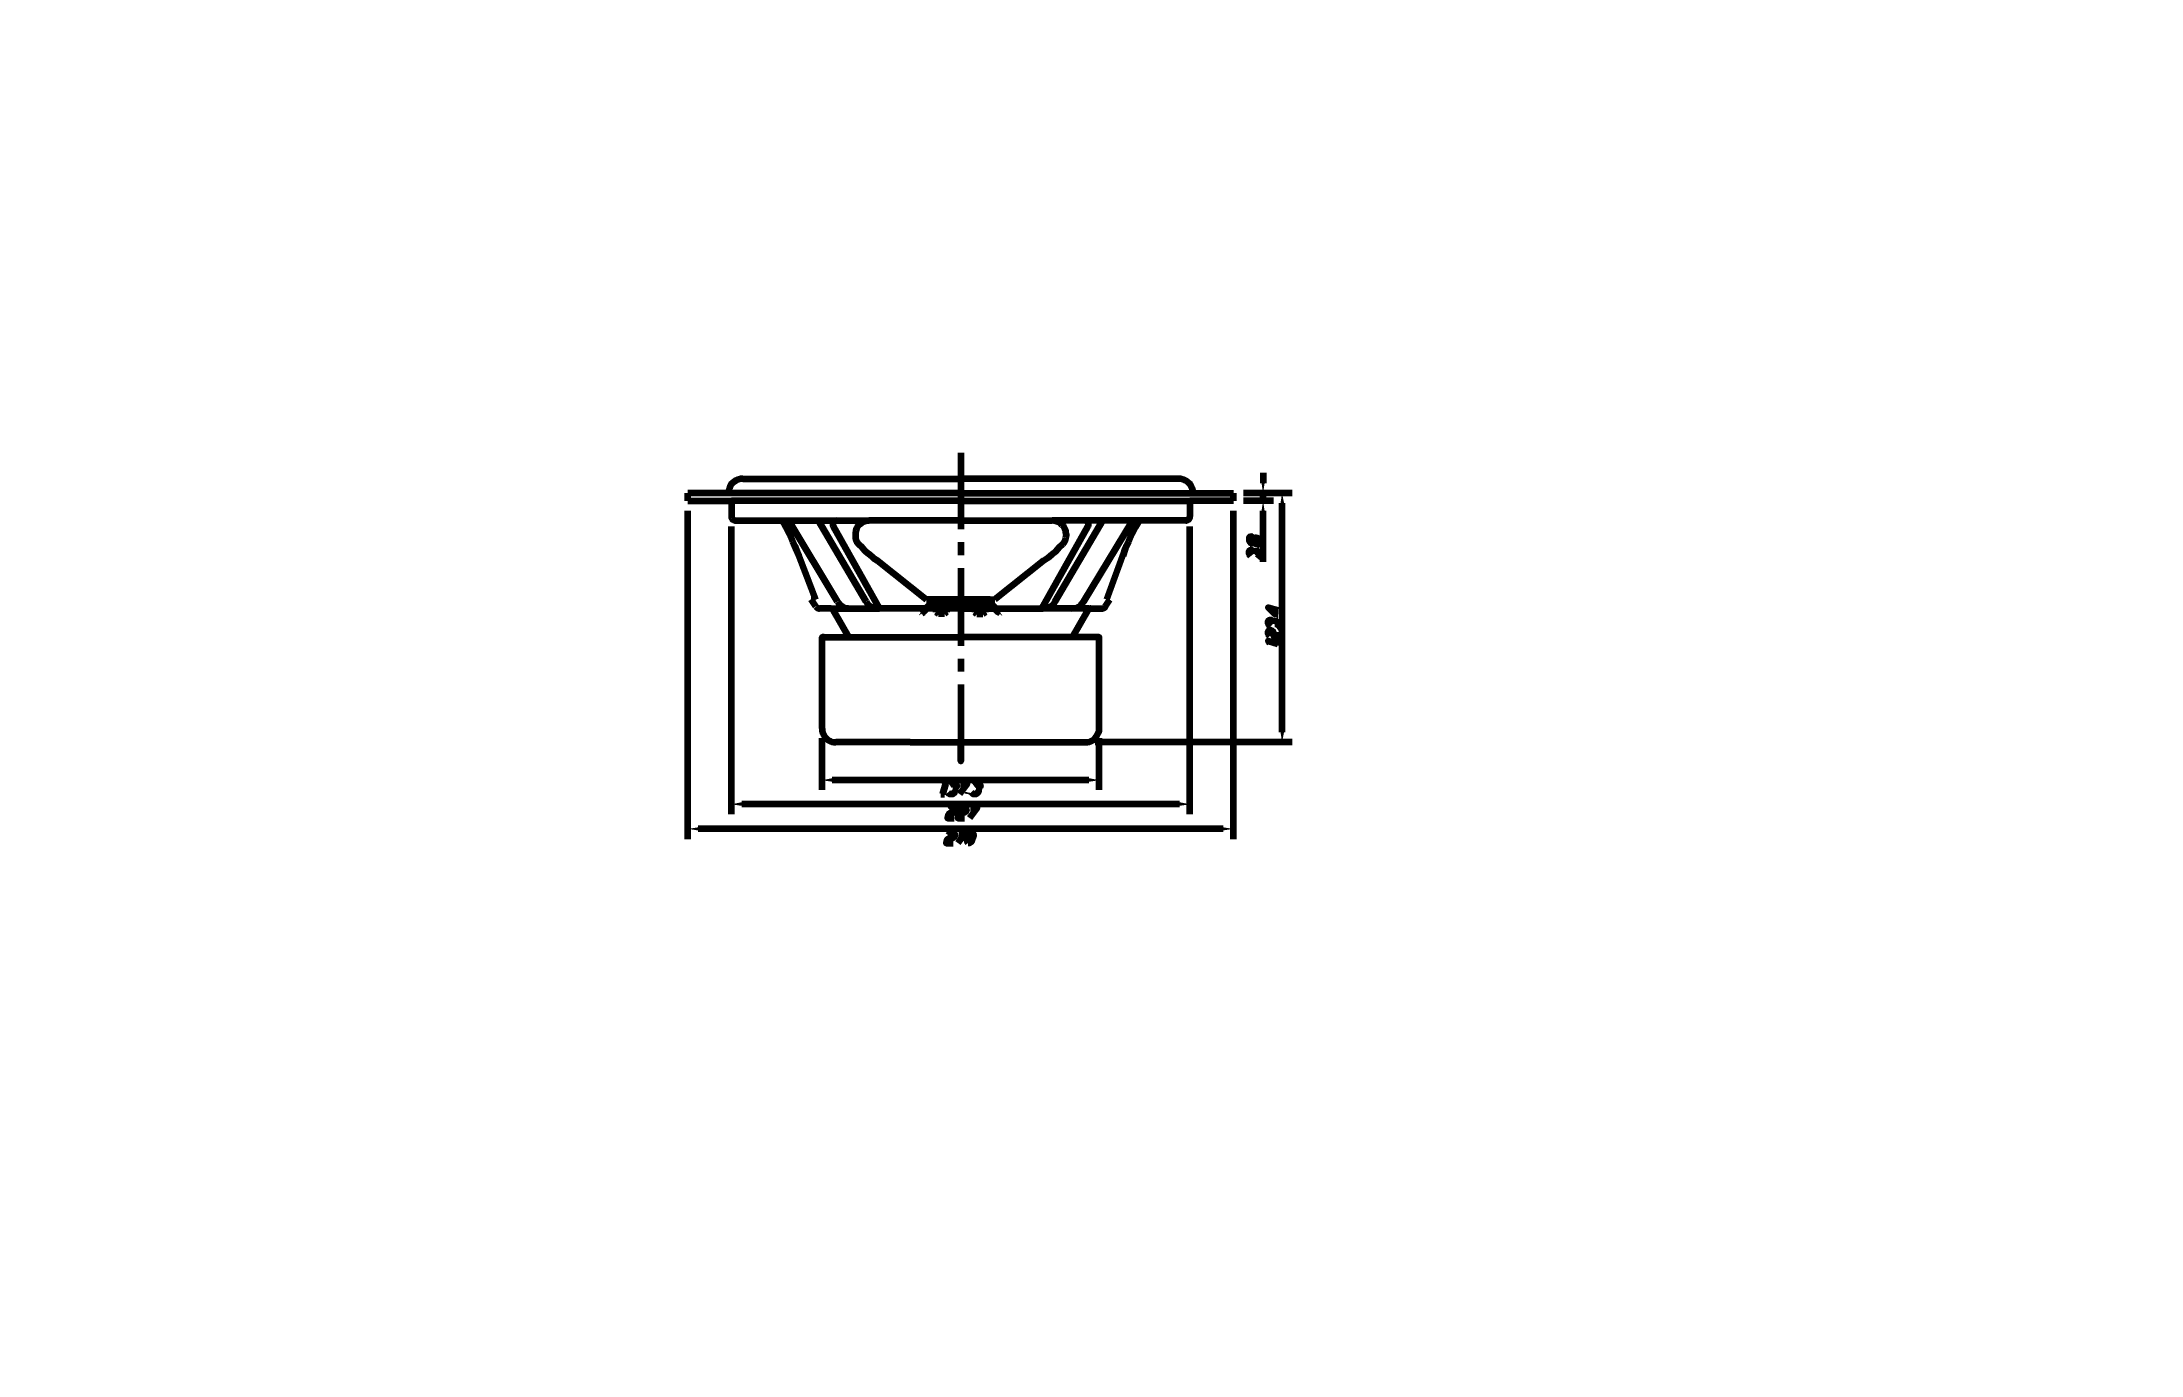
# Model space of a CAD drawing. Header units: inches. Extents: x 77 to 760, y 92 to 519.
import ezdxf

# ---------------------------------------------------------------- set-up
doc = ezdxf.new("R2010")
doc.units = ezdxf.units.IN
doc.header["$MEASUREMENT"] = 0
for name, color, linetype, lineweight in [('H', 7, 'Continuous', 100), ('P', 250, 'Continuous', 100), ('Text', 250, 'Continuous', 100)]:
    doc.layers.add(name, color=color, linetype=linetype, lineweight=lineweight)
doc.styles.get("Standard").update_dxf_attribs({"font": 'txt', "width": 0.75})

msp = doc.modelspace()

# ---------------------------------------------------------------- hatches: boundary and pattern name
at = {"layer": 'H', "linetype": 'Continuous'}
for points in [[(473.83, 375.5), (474.83, 375.5), (474.33, 372.17)], [(473.83, 366.5), (474.83, 366.5), (474.33, 369.67)], [(480, 369), (481.17, 369), (480.5, 372.17)], [(480, 294.5), (481.17, 294.5), (480.5, 291.17)], [(334.17, 278.33), (334.17, 279.5), (330.83, 278.83)], [(417.67, 278.33), (417.67, 279.5), (421, 278.83)], [(304.67, 270.5), (304.67, 271.67), (301.33, 271)], [(447.17, 270.5), (447.17, 271.67), (450.5, 271)], [(290.5, 262.5), (290.5, 263.5), (287.17, 263)], [(461.33, 262.5), (461.33, 263.5), (464.67, 263)]]:
    msp.add_hatch(color=0, dxfattribs=at).paths.add_polyline_path(points)

# ---------------------------------------------------------------- linework, layer by layer
at = {"layer": 'P', "color": 0, "linetype": 'Continuous'}
for points in [[(376, 385.33), (376, 360.5)], [(305, 376.83), (304.17, 376.83), (303.5, 376.67), (302.83, 376.33), (302.33, 376), (301.67, 375.5), (301.17, 375), (300.83, 374.33), (300.67, 373.67), (300.5, 373), (300.33, 372.17)], [(305, 376.83), (376, 376.83)], [(446.83, 376.83), (376, 376.83)], [(451.5, 372.17), (451.5, 373), (451.33, 373.67), (451, 374.33), (450.67, 375), (450.17, 375.5), (449.67, 376), (449, 376.33), (448.33, 376.67), (447.67, 376.83), (446.83, 376.83)], [(474.33, 378.83), (474.33, 375.5)], [(376, 372.17), (287.17, 372.17)], [(287.17, 369.67), (287.17, 372.17)], [(287.17, 369.67), (301.33, 369.67), (301.33, 364.67)], [(376, 369.67), (301.33, 369.67)], [(376, 372.17), (464.67, 372.17)], [(376, 369.67), (450.5, 369.67)], [(464.67, 369.67), (450.5, 369.67), (450.5, 364.67)], [(451.5, 372.17), (451.5, 372.17)], [(464.67, 369.67), (464.67, 372.17)], [(477.67, 372.17), (468, 372.17)], [(483.83, 372.17), (468, 372.17)], [(477.67, 369.67), (468, 369.67)], [(474.33, 369.67), (474.33, 372.17)], [(480.5, 294.5), (480.5, 369)], [(287.17, 259.67), (287.17, 366.5)], [(301.33, 364.67), (301.33, 364.17), (301.5, 364), (301.67, 363.67), (302, 363.5), (302.33, 363.33), (302.67, 363.33)], [(302.67, 363.33), (335.67, 363.33), (335.17, 363.17), (335, 363.17), (334.67, 362.83), (334.5, 362.67), (334.33, 362.33), (334.33, 362), (334.33, 361.67), (334.5, 361.33)], [(323.33, 351.83), (322.33, 354.17), (321.33, 356.5), (320.33, 358.83), (319.17, 361.17), (318, 363.33)], [(335.83, 337), (320, 363.33)], [(345.17, 337), (329.67, 363.33)], [(335.67, 363.33), (346.17, 363.33), (345.5, 363.17), (344.67, 363), (344, 362.83), (343.5, 362.33), (342.83, 361.83), (342.33, 361.33), (342, 360.67), (341.83, 360), (341.67, 359.17), (341.67, 358.5), (341.67, 357.67), (341.83, 357), (342.17, 356.33), (342.67, 355.67), (343.83, 354.5), (345, 353.33), (346.17, 352.33), (347.5, 351.17), (348.83, 350.33), (364.83, 337.67)], [(376, 363.33), (346.17, 363.33)], [(376, 363.33), (405.67, 363.33)], [(409.17, 355.67), (409.67, 356.33), (410, 357), (410.17, 357.67), (410.33, 358.5), (410.17, 359.17), (410.17, 360), (409.83, 360.67), (409.5, 361.33), (409, 361.83), (408.5, 362.33), (407.83, 362.83), (407.17, 363), (406.5, 363.17), (405.67, 363.33)], [(416.33, 363.33), (405.67, 363.33)], [(406.67, 337), (422.17, 363.33)], [(417.67, 334.67), (412, 334.67), (412.67, 334.83), (413.33, 334.83), (414, 335.17), (414.67, 335.5), (415.17, 335.83), (415.5, 336.33), (416, 337), (432, 363.33)], [(417.33, 361.33), (417.5, 361.67), (417.5, 362), (417.5, 362.33), (417.33, 362.67), (417.17, 362.83), (417, 363.17), (416.67, 363.17), (416.33, 363.33)], [(449.17, 363.33), (416.33, 363.33)], [(434, 363.33), (432.67, 361.17), (431.5, 358.83), (430.5, 356.5), (429.5, 354.17), (428.67, 351.83)], [(449.17, 363.33), (449.5, 363.33), (449.83, 363.5), (450.17, 363.67), (450.33, 364), (450.5, 364.17), (450.5, 364.67)], [(464.67, 259.67), (464.67, 366.5)], [(474.33, 349.83), (474.33, 366.5)], [(301.33, 267.83), (301.33, 361.33)], [(322, 355.17), (328.67, 337.67)], [(349.5, 334.67), (334.5, 361.33)], [(376, 356.33), (376, 352)], [(402.33, 334.67), (417.33, 361.33)], [(403, 350.33), (404.33, 351.17), (405.67, 352.33), (407, 353.33), (408, 354.5), (409.17, 355.67)], [(429.83, 355.17), (423.33, 337.67)], [(450.5, 267.83), (450.5, 361.33)], [(473, 355.83), (472.5, 355.5), (472, 355.67), (471.33, 356.33), (471.33, 357.33), (470.83, 358), (470.33, 358.17), (469.83, 357.83), (469.83, 356.67), (470.33, 356), (470.83, 355.83), (471.33, 356.33)], [(471.33, 357.33), (472, 357.83), (472.5, 357.67), (473, 357), (473, 355.83)], [(403, 350.33), (387, 337.67)], [(470.33, 351.67), (469.83, 352.33), (469.83, 353.5), (470.33, 353.83), (470.83, 353.67), (471.33, 353), (471.33, 352.5)], [(471.33, 353), (472, 353.33), (472.5, 353.33), (473, 352.5), (473, 351.5), (472.5, 351)], [(473, 354.17), (472.5, 354.33)], [(376, 347.83), (376, 322.5)], [(328.83, 335.33), (327.33, 337.67)], [(327.33, 337.67), (328.67, 337.67)], [(328.83, 335.33), (329.17, 335), (329.33, 334.83), (329.67, 334.67), (330, 334.67)], [(335.83, 337), (336.33, 336.33), (336.67, 335.83), (337.33, 335.5), (337.83, 335.17), (338.5, 334.83), (339.17, 334.83), (339.83, 334.67)], [(345.17, 337), (345.5, 336.33), (346, 335.83), (346.5, 335.5), (347.17, 335.17), (347.83, 334.83), (348.5, 334.83), (349.17, 334.67)], [(363.17, 333.33), (366.33, 336.67)], [(363.83, 333.5), (366.5, 336.33), (367.5, 336.33), (367.5, 336.67)], [(376, 337.67), (364.83, 337.67)], [(365.67, 336), (366, 335.67)], [(385.5, 337.67), (366.33, 337.67), (366.33, 336.67), (385.5, 336.67), (385.5, 337.67)], [(367.5, 336.67), (367.5, 335.67)], [(368, 335.67), (367.5, 335.67), (368, 335.67)], [(368, 335.67), (367.5, 335.67)], [(368, 333.5), (368, 335.67)], [(368, 335.67), (368, 335.67)], [(369.67, 335.5), (369.5, 335.5), (369.17, 335.33), (369.17, 335.17), (369, 335)], [(369.67, 335.33), (369.5, 335.33), (369.17, 335.17), (369.17, 335), (369, 334.83)], [(369, 335), (369, 334.67)], [(369.67, 335.5), (369.67, 335.5)], [(370.17, 335), (370.17, 335.17), (370, 335.33), (369.83, 335.5), (369.67, 335.5)], [(370.17, 334.83), (370.17, 335), (370, 335.17), (369.83, 335.33), (369.67, 335.33)], [(370.17, 334.67), (370.17, 335)], [(371.33, 335.67), (371.83, 335.67), (371.83, 336.67)], [(371.33, 335.67), (371.33, 333.5)], [(371.83, 335.67), (371.33, 335.67)], [(371.33, 335.67), (371.33, 335.67)], [(371.83, 336.67), (371.83, 336.67)], [(373.83, 336.67), (373.83, 336.67)], [(373.83, 336.67), (373.83, 336.33), (374, 336.17), (374.17, 336), (374.5, 336)], [(374.5, 336), (376, 336)], [(376, 337.67), (387, 337.67)], [(377.33, 336), (376, 336)], [(377.33, 336), (377.67, 336), (377.83, 336.17), (378, 336.33), (378, 336.67)], [(378, 336.67), (378, 336.67)], [(380.17, 336.67), (380, 336.67)], [(380.5, 335.67), (380, 335.67), (380, 336.67)], [(380, 335.67), (380.5, 335.67)], [(380.5, 335.67), (380.5, 333.5)], [(380.5, 335.67), (380.5, 335.67)], [(382.83, 335), (382.67, 335.17), (382.67, 335.33), (382.5, 335.5), (382.17, 335.5), (382, 335.5), (381.83, 335.33), (381.67, 335.17), (381.67, 335)], [(382.83, 334.83), (382.67, 335), (382.67, 335.17), (382.5, 335.33), (382.17, 335.33), (382, 335.33), (381.83, 335.17), (381.67, 335), (381.67, 334.83)], [(381.67, 334.67), (381.67, 335)], [(382.17, 335.5), (382.17, 335.5)], [(382.17, 335.33), (382.17, 335.33)], [(382.83, 335), (382.83, 334.67)], [(384, 335.67), (384.33, 335.67), (384, 335.67)], [(384, 333.5), (384, 335.67)], [(384, 335.67), (384.33, 335.67)], [(384, 335.67), (384, 335.67)], [(384.33, 336.67), (384.33, 335.67)], [(388, 333.5), (385.33, 336.33), (384.33, 336.33), (384.33, 336.67)], [(388.83, 333.33), (385.5, 336.67)], [(386.17, 336), (385.83, 335.67)], [(402.67, 334.67), (403.33, 334.83), (404, 334.83), (404.67, 335.17), (405.33, 335.5), (405.83, 335.83), (406.33, 336.33), (406.67, 337)], [(421.83, 334.67), (422.17, 334.67), (422.5, 334.83), (422.83, 335), (423, 335.33)], [(423, 335.33), (424.5, 337.67)], [(424.5, 337.67), (423.33, 337.67)], [(478.17, 335), (478.17, 332.83), (476, 335), (479.17, 334.17)], [(333.5, 334.67), (330, 334.67)], [(334.5, 334), (334.33, 334.33), (334.17, 334.5), (333.83, 334.67), (333.5, 334.67)], [(334.17, 334.67), (339.83, 334.67)], [(339.5, 325.33), (334.5, 334)], [(339.83, 334.67), (349.5, 334.67)], [(364.5, 334.67), (349.17, 334.67)], [(363.33, 333.17), (363.17, 333.33)], [(363.33, 333.17), (363.83, 333.5), (363.5, 333.83)], [(368, 334.67), (365, 334.67)], [(368, 333.67), (368.67, 333.17)], [(368, 333.5), (368.67, 333)], [(370.67, 333.17), (368.67, 333.17)], [(370.67, 333), (368.67, 333)], [(369, 334.67), (369.17, 334.5), (369.17, 334.33), (369.5, 334.17), (369.67, 334), (369.83, 334.17), (370, 334.33), (370.17, 334.5), (370.17, 334.67)], [(370.17, 334.67), (369, 334.67)], [(369.67, 334), (369.67, 334)], [(369.67, 334), (369.67, 334)], [(371.33, 333.67), (370.67, 333.17)], [(371.33, 333.5), (370.67, 333)], [(376, 334.67), (371.33, 334.67)], [(376, 334.67), (380.5, 334.67)], [(380.5, 333.67), (381.17, 333.17)], [(380.5, 333.5), (381.17, 333)], [(381.17, 333.17), (383.17, 333.17)], [(381.17, 333), (383.17, 333)], [(381.67, 334.67), (381.67, 334.5), (381.83, 334.33), (382, 334.17), (382.17, 334)], [(381.67, 334.67), (382.83, 334.67)], [(382.17, 334), (382.5, 334.17), (382.67, 334.33), (382.67, 334.5), (382.83, 334.67)], [(382.17, 334), (382.17, 334)], [(384, 333.67), (383.17, 333.17)], [(384, 333.5), (383.17, 333)], [(384, 334.67), (386.83, 334.67)], [(387.33, 334.67), (402.67, 334.67)], [(388.67, 333.17), (388, 333.5), (388.33, 333.83)], [(388.67, 333.17), (388.83, 333.33)], [(412, 334.67), (402.33, 334.67)], [(412.33, 325.33), (417.33, 334)], [(418.33, 334.67), (418, 334.67), (417.83, 334.5), (417.5, 334.33), (417.33, 334)], [(418.33, 334.67), (421.83, 334.67)], [(476.5, 328.83), (476, 329.67), (476, 330.67), (476.5, 331), (477, 331), (477.67, 330.17), (477.67, 329.67)], [(477.67, 330.17), (478.17, 330.67), (478.67, 330.5), (479.17, 329.83), (479.17, 328.67), (478.67, 328.33)], [(479.17, 331.5), (478.67, 331.5)], [(330.83, 295.67), (330.83, 325.33), (376, 325.33)], [(331.5, 325.33), (330.83, 325.33)], [(421, 295.67), (421, 325.33), (376, 325.33)], [(420.33, 325.33), (421, 325.33)], [(476.5, 325.67), (476, 326.33), (476, 327.33), (476.5, 327.83), (477, 327.67), (477.67, 327), (477.67, 325.83), (478.17, 325.17), (479.17, 324.83), (479.17, 327)], [(476.5, 323.33), (476, 324.17), (479.17, 323.17)], [(479.17, 322.67), (479.17, 323.83)], [(376, 318.33), (376, 314.17)], [(376, 310), (376, 285), (376, 291.17)], [(330.83, 295.67), (330.83, 295), (331, 294.33), (331.33, 293.67), (331.67, 293), (332.17, 292.5), (332.67, 292), (333.33, 291.67), (334, 291.33), (334.67, 291.17), (335.33, 291.17)], [(416.5, 291.17), (417.17, 291.17), (417.83, 291.33), (418.5, 291.67), (419.17, 292), (419.67, 292.5), (420.17, 293), (420.5, 293.67), (420.83, 294.33), (421, 295), (421, 295.67)], [(330.83, 275.67), (330.83, 292.5)], [(359.5, 291.17), (335.33, 291.17)], [(359.5, 291.17), (392.33, 291.17)], [(392.33, 291.17), (416.5, 291.17)], [(483.83, 291.17), (419.67, 291.17)], [(421, 275.67), (421, 292.5)], [(417.67, 278.83), (334.17, 278.83)], [(369.5, 274.33), (370.67, 274.33)], [(370.33, 277.17), (371, 277.67), (370, 274.33)], [(373.83, 276), (374.17, 275.5), (374, 274.83), (373.33, 274.33), (372.33, 274.33), (371.83, 274.83)], [(372.5, 277.17), (373.17, 277.67), (374.33, 277.67), (374.67, 277.17), (374.5, 276.5), (373.83, 276), (373.33, 276)], [(375.83, 277.67), (378, 277.67), (375.5, 274.33)], [(378.33, 274.33), (378.5, 274.83)], [(381.5, 276), (381.83, 275.5), (381.67, 274.83), (381, 274.33), (380, 274.33), (379.5, 274.83)], [(380.17, 277.17), (380.83, 277.67), (382, 277.67), (382.33, 277.17), (382.17, 276.5), (381.5, 276), (381, 276)], [(447.17, 271), (304.67, 271)], [(372.33, 269.33), (373, 269.83), (374.17, 269.83), (374.5, 269.33), (374.5, 268.67), (373.67, 268.17), (372.67, 268.17), (372, 267.67), (371.67, 266.5), (373.83, 266.5)], [(375.67, 269.33), (376.33, 269.83), (377.5, 269.83), (377.83, 269.33), (377.67, 268.67), (377, 268.17), (376, 268.17), (375.17, 267.67), (375, 266.5), (377.17, 266.5)], [(379.17, 269.83), (381.33, 269.83), (378.83, 266.5)], [(461.33, 263), (290.5, 263)], [(372, 261), (372.67, 261.67), (373.67, 261.67), (374.17, 261), (374, 260.5), (373.33, 260), (372.17, 260), (371.5, 259.5), (371.17, 258.33), (373.5, 258.33)], [(375.33, 261.67), (377.5, 261.67), (375, 258.33)], [(378.33, 258.33), (378, 258.83), (378.5, 261), (379.17, 261.67), (379.83, 261.67), (380.17, 261), (379.5, 258.83), (378.83, 258.33), (378.33, 258.33)]]:
    msp.add_lwpolyline(points, dxfattribs=at)

# ---------------------------------------------------------------- texts
at = {"layer": 'Text', "color": 0, "linetype": 'Continuous', "char_height": 11.5, "attachment_point": 4}
for insert in [(77, 519), (77, 502), (77, 485), (77, 468), (77, 451), (77, 434), (77, 417)]:
    msp.add_mtext('{\\fDayton|b0|i0|c1|p15;}', dxfattribs=dict(at, insert=insert))
at = {"layer": 'Text', "color": 0, "linetype": 'Continuous', "attachment_point": 4}
for s, insert, char_height, width in [('{\\fHelvetica|b0|i0|c1|p15; }', (83.5, 519), 11.5, 12), ('{\\fHelvetica|b0|i0|c1|p15; }', (83.5, 502), 11.5, 12), ('{\\fHelvetica|b0|i0|c1|p15; }', (83.5, 485), 11.5, 12), ('{\\fHelvetica|b0|i0|c1|p15; }', (83.5, 468), 11.5, 12), ('{\\fHelvetica|b0|i0|c1|p15; }', (83.5, 451), 11.5, 12), ('{\\fHelvetica|b0|i0|c1|p15; }', (83.5, 434), 11.5, 12), ('{\\fHelvetica|b0|i0|c1|p15; }', (83.5, 417), 11.5, 12), ('{\\fHelvetica|b0|i0|c1|p15; }', (77, 400), 11.5, 12), ('{\\fArialMT|b0|i0|c1|p15;}', (760, 202.5), 4.3333, 4.8333), ('{\\fArialMT|b0|i0|c1|p15;    }', (511.33, 118.33), 4.3333, 19.3333), ('{\\fArialMT|b0|i0|c1|p15;    }', (511.33, 91.83), 4.3333, 19.3333)]:
    msp.add_mtext(s, dxfattribs=dict(at, insert=insert, char_height=char_height, width=width))

doc.saveas('drawing.dxf')
